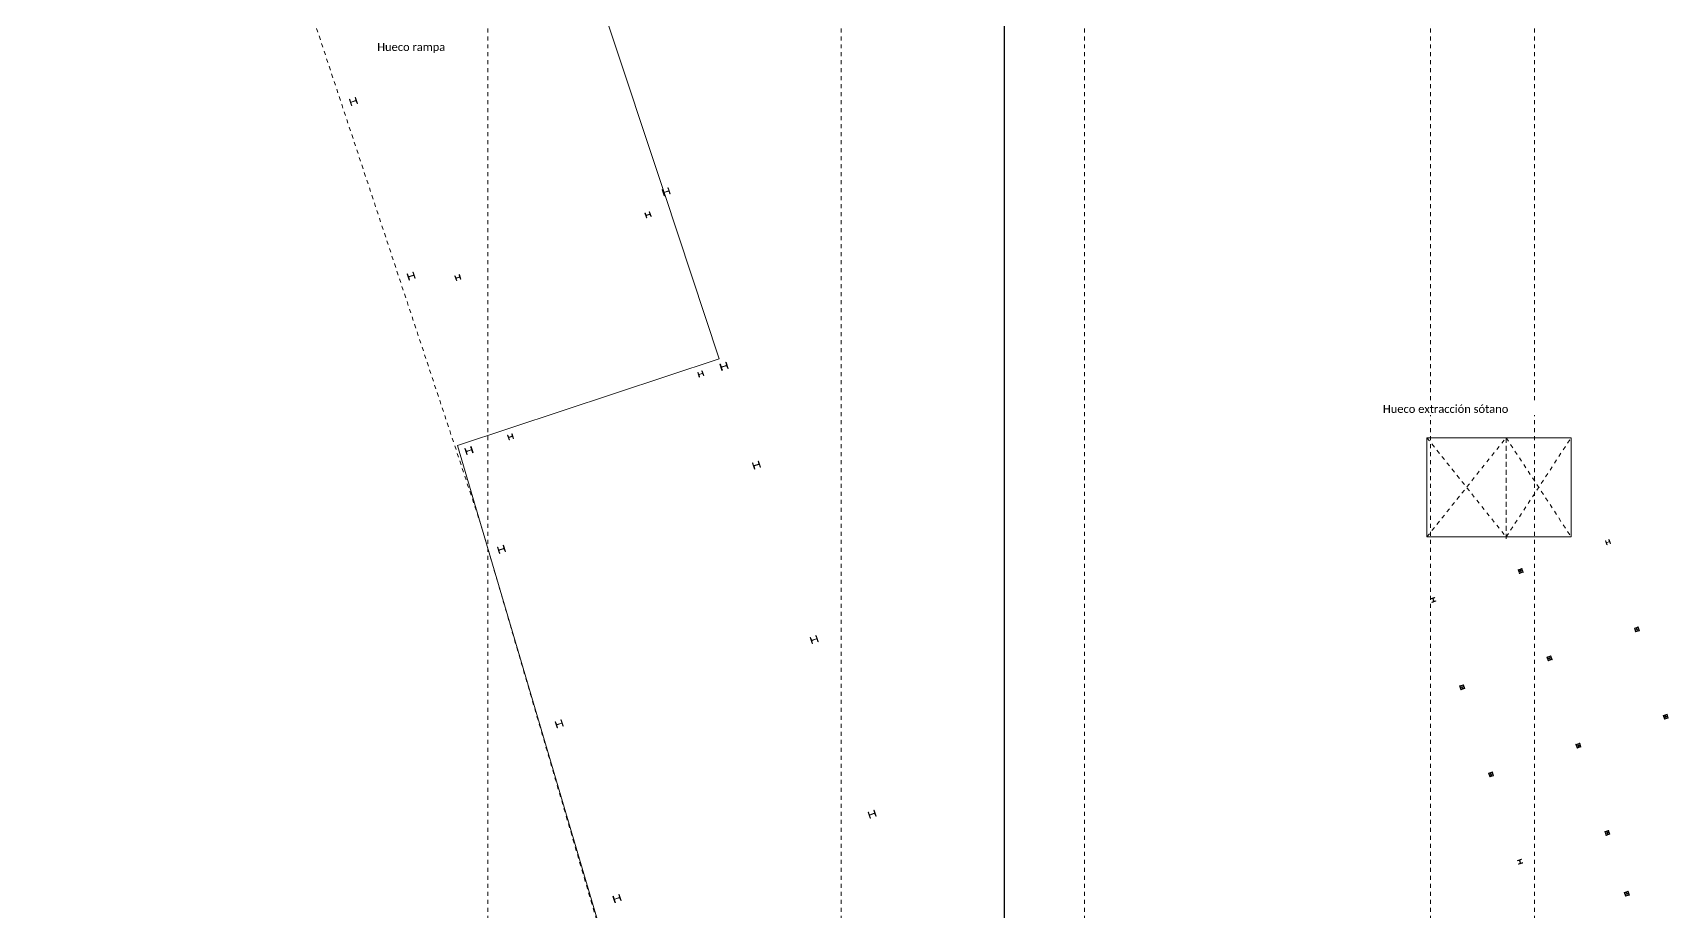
# Model space of a CAD drawing. Header units: millimetres. Extents: x -65 to 53, y -59 to 44.
# Drawn here: x -58.7 to -17.81, y -7.57 to 14.41 of the extents above; entities that cross this region are included whole.
import ezdxf

# ---------------------------------------------------------------- set-up
doc = ezdxf.new("R2010")
doc.units = ezdxf.units.MM
doc.linetypes.add('Trazo general', pattern=[0.001875, 0.00125, -0.000625])
for name, color, linetype, lineweight, true_color in [('0-AR-TXT-1', 1, 'Continuous', 5, 0xff0000), ('0-AR-TXT-2', 5, 'Continuous', 5, 0x0000ff), ('00-AUX-6', 5, 'Trazo general', 5, 0x0000ff), ('1-AR-PILARES-1', 7, 'Continuous', 5, 0xc0c0c0), ('REJILLA-2', 7, 'Trazo general', 5, 0x008080)]:
    doc.layers.add(name, color=color, linetype=linetype, lineweight=lineweight, true_color=true_color)
for name, color, linetype, lineweight in [('00-AUX-1', 7, 'Trazo general', 5), ('1-AR-PILARES', 7, 'Continuous', 5), ('1-AR-VISTA', 7, 'Continuous', 5)]:
    doc.layers.add(name, color=color, linetype=linetype, lineweight=lineweight)
doc.layers.add('EJES DE REPLANTEO', color=30, linetype='Continuous')
doc.styles.add('Calibri', font='calibri.ttf', dxfattribs={"height": 0.2})

# ---------------------------------------------------------------- blocks, each defined once
blk = doc.blocks.new('Metálico - HEB - HEB 100-5133296-Planta baja - forjado 03- STR')
at = {"layer": '1-AR-PILARES-1'}
blk.add_hatch(color=256, dxfattribs=at).paths.add_polyline_path([(-0.05, -0.05), (0.05, -0.05), (0.05, -0.04), (0.015, -0.04), (0.007, -0.036), (0.003, -0.028), (0.003, 0.028), (0.007, 0.036), (0.015, 0.04), (0.05, 0.04), (0.05, 0.05), (-0.05, 0.05), (-0.05, 0.04), (-0.015, 0.04), (-0.007, 0.036), (-0.003, 0.028), (-0.003, -0.028), (-0.007, -0.036), (-0.015, -0.04), (-0.05, -0.04)])
at = {"layer": '1-AR-PILARES'}
for p, q in [((-0.05, 0.05), (-0.05, 0.04)), ((0.05, 0.05), (-0.05, 0.05)), ((-0.05, 0.04), (-0.015, 0.04)), ((-0.003, 0.028), (-0.003, -0.028)), ((0.003, -0.028), (0.003, 0.028)), ((0.015, 0.04), (0.05, 0.04)), ((0.05, 0.04), (0.05, 0.05)), ((-0.015, -0.04), (-0.05, -0.04)), ((-0.05, -0.04), (-0.05, -0.05)), ((-0.05, -0.05), (0.05, -0.05)), ((0.05, -0.04), (0.015, -0.04)), ((0.05, -0.05), (0.05, -0.04))]:
    blk.add_line(p, q, dxfattribs=at)
for centre, start, end in [((-0.015, 0.028), 0, 90), ((0.015, 0.028), 90, 180), ((-0.015, -0.028), 270, 0), ((0.015, -0.028), 180, 270)]:
    blk.add_arc(centre, 0.012, start, end, dxfattribs=at)
blk = doc.blocks.new('Metálico - HEB - HEB 160-12914162-Planta baja - forjado 03- STR')
at = {"layer": '1-AR-PILARES-1'}
blk.add_hatch(color=256, dxfattribs=at).paths.add_polyline_path([(0.08, -0.08), (0.08, -0.07), (0.015, -0.07), (0.007, -0.066), (0.003, -0.058), (0.003, 0.058), (0.007, 0.066), (0.015, 0.07), (0.08, 0.07), (0.08, 0.08), (-0.08, 0.08), (-0.08, 0.07), (-0.015, 0.07), (-0.007, 0.066), (-0.003, 0.058), (-0.003, -0.058), (-0.007, -0.066), (-0.015, -0.07), (-0.08, -0.07), (-0.08, -0.08)])
at = {"layer": '1-AR-PILARES'}
for p, q in [((-0.08, 0.08), (-0.08, 0.07)), ((0.08, 0.08), (-0.08, 0.08)), ((-0.08, 0.07), (-0.015, 0.07)), ((-0.003, 0.058), (-0.003, -0.058)), ((0.003, -0.058), (0.003, 0.058)), ((0.015, 0.07), (0.08, 0.07)), ((0.08, 0.07), (0.08, 0.08)), ((-0.015, -0.07), (-0.08, -0.07)), ((-0.08, -0.07), (-0.08, -0.08)), ((-0.08, -0.08), (0.08, -0.08)), ((0.08, -0.07), (0.015, -0.07)), ((0.08, -0.08), (0.08, -0.07))]:
    blk.add_line(p, q, dxfattribs=at)
for centre, start, end in [((-0.015, 0.058), 0, 90), ((0.015, 0.058), 90, 180), ((-0.015, -0.058), 270, 0), ((0.015, -0.058), 180, 270)]:
    blk.add_arc(centre, 0.012, start, end, dxfattribs=at)
blk = doc.blocks.new('Metálico - HEB - HEB 120-12622283-Planta baja - forjado 03- STR')
at = {"layer": '1-AR-PILARES-1'}
blk.add_hatch(color=256, dxfattribs=at).paths.add_polyline_path([(0.06, -0.06), (0.06, -0.05), (0.015, -0.05), (0.007, -0.046), (0.003, -0.038), (0.003, 0.038), (0.007, 0.046), (0.015, 0.05), (0.06, 0.05), (0.06, 0.06), (-0.06, 0.06), (-0.06, 0.05), (-0.015, 0.05), (-0.007, 0.046), (-0.003, 0.038), (-0.003, -0.038), (-0.007, -0.046), (-0.015, -0.05), (-0.06, -0.05), (-0.06, -0.06)])
at = {"layer": '1-AR-PILARES'}
for p, q in [((-0.06, 0.06), (-0.06, 0.05)), ((0.06, 0.06), (-0.06, 0.06)), ((-0.06, 0.05), (-0.015, 0.05)), ((-0.003, 0.038), (-0.003, -0.038)), ((0.003, -0.038), (0.003, 0.038)), ((0.015, 0.05), (0.06, 0.05)), ((0.06, 0.05), (0.06, 0.06)), ((-0.015, -0.05), (-0.06, -0.05)), ((-0.06, -0.05), (-0.06, -0.06)), ((-0.06, -0.06), (0.06, -0.06)), ((0.06, -0.05), (0.015, -0.05)), ((0.06, -0.06), (0.06, -0.05))]:
    blk.add_line(p, q, dxfattribs=at)
for centre, start, end in [((-0.015, 0.038), 0, 90), ((0.015, 0.038), 90, 180), ((-0.015, -0.038), 270, 0), ((0.015, -0.038), 180, 270)]:
    blk.add_arc(centre, 0.012, start, end, dxfattribs=at)

msp = doc.modelspace()

# ---------------------------------------------------------------- linework, layer by layer
at = {"layer": '00-AUX-1'}
for p, q in [((-23.8477, 1.79799), (-23.8477, 4.27799)), ((-23.8477, 4.27799), (-21.86492, 4.27799)), ((-23.8477, 1.79799), (-21.86492, 4.27799)), ((-23.8477, 4.27799), (-21.86492, 1.79799)), ((-21.86492, 1.74799), (-21.86492, 4.32799)), ((-21.86492, 4.27799), (-20.23992, 4.27799)), ((-21.86492, 4.27799), (-20.23992, 1.79799)), ((-21.86492, 1.79799), (-20.23992, 4.27799)), ((-21.86492, 4.27799), (-21.86492, 1.79799)), ((-20.23992, 4.27799), (-20.23992, 1.79799)), ((-21.86492, 1.79799), (-23.8477, 1.79799)), ((-20.23992, 1.79799), (-21.86492, 1.79799))]:
    msp.add_line(p, q, dxfattribs=at)
at = {"layer": '00-AUX-6'}
for p, q in [((-58.70133, 35.97799), (-47.49795, 2.10486)), ((-47.49795, 2.10486), (-32.93783, -47.67945))]:
    msp.add_line(p, q, dxfattribs=at)
at = {"layer": '1-AR-VISTA'}
for p, q in [((-42.91917, 10.41721), (-44.36173, 14.77886)), ((-41.54061, 6.24908), (-42.91729, 10.41153)), ((-48.08542, 4.08446), (-41.54061, 6.24908)), ((-23.8477, 4.27799), (-23.8477, 1.79799)), ((-20.23992, 4.27799), (-23.8477, 4.27799)), ((-20.23992, 1.79799), (-20.23992, 4.27799)), ((-32.75256, -47.89201), (-48.08542, 4.08446)), ((-23.8477, 1.79799), (-20.23992, 1.79799))]:
    msp.add_line(p, q, dxfattribs=at)
at = {"layer": 'EJES DE REPLANTEO'}
msp.add_line((-34.40992, -54.95395), (-34.40992, 40.43941), dxfattribs=at)
at = {"layer": 'REJILLA-2'}
for p, q in [((-47.31992, -55.77901), (-47.31992, 40.60006)), ((-38.48992, -55.77901), (-38.48992, 40.60006)), ((-32.40992, -55.77901), (-32.40992, 40.60006)), ((-23.75992, -55.77901), (-23.75992, 40.60006)), ((-21.15992, -55.77901), (-21.15992, 40.60006))]:
    msp.add_line(p, q, dxfattribs=at)

# ---------------------------------------------------------------- block references
at = {"layer": '1-AR-PILARES'}
for name, p, rotation in [('Metálico - HEB - HEB 160-12914162-Planta baja - forjado 03- STR', (-50.68352, 12.69116), 288.3010095347399), ('Metálico - HEB - HEB 160-12914162-Planta baja - forjado 03- STR', (-42.86331, 10.43254), 288.3010095347399), ('Metálico - HEB - HEB 120-12622283-Planta baja - forjado 03- STR', (-43.31853, 9.85614), 288.3010095347399), ('Metálico - HEB - HEB 160-12914162-Planta baja - forjado 03- STR', (-49.23908, 8.32383), 288.3010095347399), ('Metálico - HEB - HEB 120-12622283-Planta baja - forjado 03- STR', (-48.07181, 8.28433), 288.3010095347399), ('Metálico - HEB - HEB 160-12914162-Planta baja - forjado 03- STR', (-41.41887, 6.06521), 288.3010095347399), ('Metálico - HEB - HEB 120-12622283-Planta baja - forjado 03- STR', (-42.00126, 5.87333), 288.3010095347399), ('Metálico - HEB - HEB 120-12622283-Planta baja - forjado 03- STR', (-46.75446, 4.30126), 288.3010095347399), ('Metálico - HEB - HEB 160-12914162-Planta baja - forjado 03- STR', (-47.79464, 3.9565), 288.3010095347399), ('Metálico - HEB - HEB 160-12914162-Planta baja - forjado 03- STR', (-40.60682, 3.59527), 288.3010095347399), ('Metálico - HEB - HEB 100-5133296-Planta baja - forjado 03- STR', (-19.32, 1.66538), 108.301009534733), ('Metálico - HEB - HEB 160-12914162-Planta baja - forjado 03- STR', (-46.98253, 1.48658), 288.3010095347399), ('Metálico - HEB - HEB 100-5133296-Planta baja - forjado 03- STR', (-21.50366, 0.94316), 108.301009534733), ('Metálico - HEB - HEB 100-5133296-Planta baja - forjado 03- STR', (-21.50366, 0.94316), 18.30100953473274), ('Metálico - HEB - HEB 100-5133296-Planta baja - forjado 03- STR', (-23.68733, 0.22094), 18.30100953473274), ('Metálico - HEB - HEB 160-12914162-Planta baja - forjado 03- STR', (-39.16237, -0.77207), 288.3010095347399), ('Metálico - HEB - HEB 100-5133296-Planta baja - forjado 03- STR', (-18.59778, -0.51829), 18.30100953473274), ('Metálico - HEB - HEB 100-5133296-Planta baja - forjado 03- STR', (-18.59778, -0.51829), 108.301009534733), ('Metálico - HEB - HEB 100-5133296-Planta baja - forjado 03- STR', (-20.78144, -1.24051), 18.30100953473274), ('Metálico - HEB - HEB 100-5133296-Planta baja - forjado 03- STR', (-20.78144, -1.24051), 108.301009534733), ('Metálico - HEB - HEB 100-5133296-Planta baja - forjado 03- STR', (-20.78144, -1.24051), 108.301009534733), ('Metálico - HEB - HEB 100-5133296-Planta baja - forjado 03- STR', (-20.78144, -1.24051), 18.30100953473274), ('Metálico - HEB - HEB 100-5133296-Planta baja - forjado 03- STR', (-22.96511, -1.96273), 108.301009534733), ('Metálico - HEB - HEB 100-5133296-Planta baja - forjado 03- STR', (-22.96511, -1.96273), 18.30100953473274), ('Metálico - HEB - HEB 160-12914162-Planta baja - forjado 03- STR', (-45.53809, -2.88076), 288.3010095347399), ('Metálico - HEB - HEB 100-5133296-Planta baja - forjado 03- STR', (-17.87556, -2.70195), 108.301009534733), ('Metálico - HEB - HEB 100-5133296-Planta baja - forjado 03- STR', (-17.87556, -2.70195), 18.30100953473274), ('Metálico - HEB - HEB 100-5133296-Planta baja - forjado 03- STR', (-20.05922, -3.42417), 108.301009534733), ('Metálico - HEB - HEB 100-5133296-Planta baja - forjado 03- STR', (-20.05922, -3.42417), 18.30100953473274), ('Metálico - HEB - HEB 100-5133296-Planta baja - forjado 03- STR', (-20.05922, -3.42417), 108.301009534733), ('Metálico - HEB - HEB 100-5133296-Planta baja - forjado 03- STR', (-20.05922, -3.42417), 18.30100953473274), ('Metálico - HEB - HEB 100-5133296-Planta baja - forjado 03- STR', (-22.24289, -4.14639), 108.301009534733), ('Metálico - HEB - HEB 100-5133296-Planta baja - forjado 03- STR', (-22.24289, -4.14639), 18.30100953473274), ('Metálico - HEB - HEB 160-12914162-Planta baja - forjado 03- STR', (-37.71793, -5.1394), 288.3010095347399), ('Metálico - HEB - HEB 100-5133296-Planta baja - forjado 03- STR', (-19.337, -5.60784), 108.301009534733), ('Metálico - HEB - HEB 100-5133296-Planta baja - forjado 03- STR', (-19.337, -5.60784), 18.30100953473274), ('Metálico - HEB - HEB 100-5133296-Planta baja - forjado 03- STR', (-21.52067, -6.33006), 18.30100953473274), ('Metálico - HEB - HEB 160-12914162-Planta baja - forjado 03- STR', (-44.09365, -7.24809), 288.3010095347399), ('Metálico - HEB - HEB 100-5133296-Planta baja - forjado 03- STR', (-18.84859, -7.13177), 18.30100953473274), ('Metálico - HEB - HEB 100-5133296-Planta baja - forjado 03- STR', (-18.84859, -7.13177), 108.301009534733)]:
    msp.add_blockref(name, p, dxfattribs=dict(at, rotation=rotation))

# ---------------------------------------------------------------- next in the draw order: texts
at = {"layer": '0-AR-TXT-1', "insert": (-50.08775, 14.15515), "char_height": 0.2, "width": 2.0924044, "attachment_point": 1, "style": 'Calibri', "bg_fill": 3, "box_fill_scale": 1.25, "bg_fill_color": 256, "bg_fill_true_color": 13158600, "bg_fill_transparency": 0}
msp.add_mtext('Hueco rampa', dxfattribs=at)
at = {"layer": '0-AR-TXT-2', "insert": (-24.94508, 5.09947), "char_height": 0.2, "width": 3.8561169, "attachment_point": 1, "style": 'Calibri', "bg_fill": 3, "box_fill_scale": 1.25, "bg_fill_color": 256, "bg_fill_true_color": 13158600, "bg_fill_transparency": 0}
msp.add_mtext('Hueco extracción sótano', dxfattribs=at)

doc.saveas('drawing.dxf')
